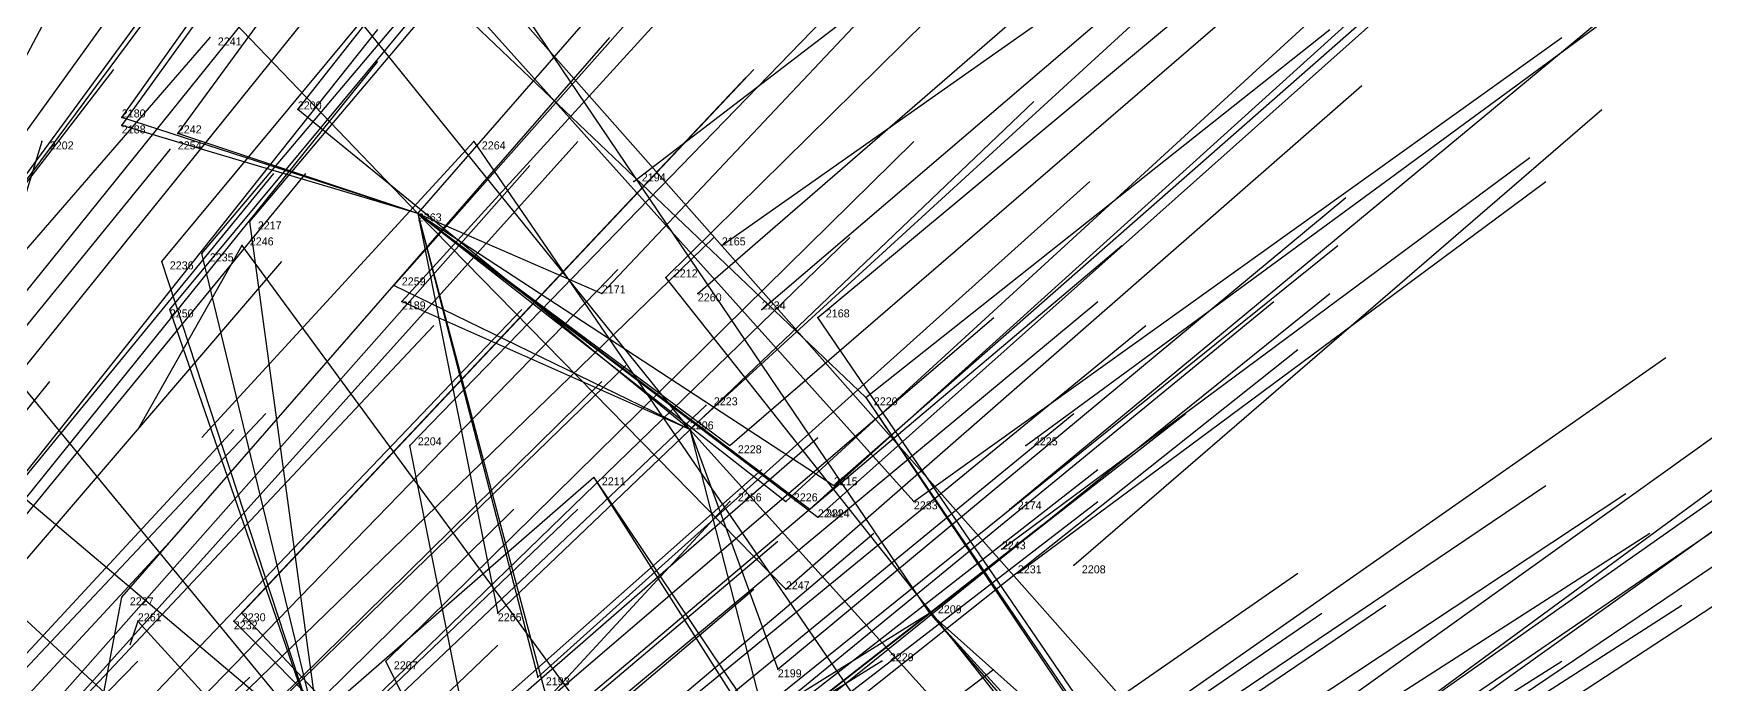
# Model space of a CAD drawing. Extents: x -0.5 to 0.59, y -0.5 to 0.58.
# Drawn here: x 0.259 to 0.468, y 0.2861 to 0.3675 of the extents above; entities that cross this region are included whole.
import ezdxf

# ---------------------------------------------------------------- set-up
doc = ezdxf.new("R2010")
doc.units = 0
for name, color, linetype in [('Clients', 3, 'CONTINUOUS'), ('Facilities', 3, 'CONTINUOUS'), ('Facilities_lines', 3, 'CONTINUOUS'), ('Normals', 1, 'CONTINUOUS'), ('Source_points', 5, 'CONTINUOUS'), ('Text', 3, 'CONTINUOUS')]:
    doc.layers.add(name, color=color, linetype=linetype)

msp = doc.modelspace()

# ---------------------------------------------------------------- linework, layer by layer
at = {"layer": 'Clients', "color": 5}
for p in [(0.292, 0.358, -1.155), (0.27, 0.357, -1.12), (0.27, 0.356, -1.117), (0.277, 0.355, -1.126), (0.286, 0.344, -1.119), (0.275, 0.339, -1.091), (0.28, 0.34, -1.102), (0.338, 0.337, -1.194), (0.304, 0.336, -1.134), (0.33, 0.335, -1.176), (0.276, 0.333, -1.081), (0.305, 0.334, -1.13), (0.357, 0.332, -1.25), (0.306, 0.316, -1.101), (0.346, 0.316, -1.171), (0.359, 0.311, -1.188), (0.353, 0.309, -1.174), (0.356, 0.308, -1.177), (0.369, 0.309, -1.203), (0.357, 0.307, -1.178), (0.27, 0.297, -1.004), (0.353, 0.298, -1.156), (0.285, 0.295, -1.025), (0.317, 0.295, -1.082), (0.272, 0.294, -1.25), (0.284, 0.294, -1.022), (0.303, 0.289, -1.046), (0.322, 0.287, -1.078), (0.352, 0.288, -1.136)]:
    msp.add_point(p, dxfattribs=at)
at = {"layer": 'Facilities', "color": 3}
for p in [(0.281, 0.367, -1.25), (0.26, 0.354, -1.25), (0.314, 0.354, -1.25), (0.276, 0.353, -1.25), (0.334, 0.349, -1.25), (0.307, 0.345, -1.153), (0.285, 0.341, -1.25), (0.345, 0.341, -1.25), (0.342, 0.335, -1.196), (0.35, 0.333, -1.208), (0.363, 0.322, -1.25), (0.343, 0.321, -1.25), (0.341, 0.318, -1.165), (0.383, 0.316, -1.243), (0.329, 0.312, -1.25), (0.346, 0.309, -1.25), (0.381, 0.308, -1.226), (0.38, 0.303, -1.25), (0.389, 0.301, -1.25), (0.382, 0.3, -1.25), (0.371, 0.295, -1.25), (0.365, 0.289, -1.25)]:
    msp.add_point(p, dxfattribs=at)
at = {"layer": 'Facilities_lines', "color": 3}
for p, q in [((0.363, 0.322, -1.25), (0.279, 0.402, -1.223)), ((0.307, 0.345, -1.153), (0.259, 0.395, -1.18)), ((0.308, 0.377, -1.25), (0.369, 0.309, -1.203)), ((0.341, 0.318, -1.165), (0.295, 0.375, -1.193)), ((0.314, 0.376, -1.224), (0.406, 0.272, -1.221)), ((0.371, 0.295, -1.25), (0.321, 0.369, -1.223)), ((0.341, 0.318, -1.165), (0.292, 0.358, -1.155)), ((0.307, 0.345, -1.153), (0.27, 0.357, -1.12)), ((0.307, 0.345, -1.153), (0.27, 0.356, -1.117)), ((0.307, 0.345, -1.153), (0.277, 0.355, -1.126)), ((0.314, 0.354, -1.25), (0.401, 0.227, -1.25)), ((0.307, 0.345, -1.153), (0.33, 0.335, -1.176)), ((0.307, 0.345, -1.153), (0.359, 0.311, -1.188)), ((0.307, 0.345, -1.153), (0.324, 0.281, -1.071)), ((0.307, 0.345, -1.153), (0.322, 0.287, -1.078)), ((0.307, 0.345, -1.153), (0.353, 0.309, -1.174)), ((0.307, 0.345, -1.153), (0.356, 0.308, -1.177)), ((0.307, 0.345, -1.153), (0.353, 0.298, -1.156)), ((0.307, 0.345, -1.153), (0.357, 0.307, -1.178)), ((0.307, 0.345, -1.153), (0.346, 0.316, -1.171)), ((0.307, 0.345, -1.153), (0.317, 0.295, -1.082)), ((0.295, 0.278, -1.012), (0.286, 0.344, -1.119)), ((0.285, 0.341, -1.25), (0.343, 0.262, -1.25)), ((0.295, 0.278, -1.012), (0.275, 0.339, -1.091)), ((0.295, 0.278, -1.012), (0.28, 0.34, -1.102)), ((0.399, 0.26, -1.192), (0.338, 0.337, -1.194)), ((0.341, 0.318, -1.165), (0.304, 0.336, -1.134)), ((0.295, 0.278, -1.012), (0.276, 0.333, -1.081)), ((0.341, 0.318, -1.165), (0.305, 0.334, -1.13)), ((0.443, 0.206, -1.22), (0.357, 0.332, -1.25)), ((0.295, 0.278, -1.012), (0.253, 0.329, -1.037)), ((0.363, 0.322, -1.25), (0.443, 0.203, -1.218)), ((0.363, 0.322, -1.25), (0.446, 0.2, -1.222)), ((0.341, 0.318, -1.165), (0.352, 0.288, -1.136)), ((0.341, 0.318, -1.165), (0.396, 0.257, -1.179)), ((0.341, 0.318, -1.165), (0.35, 0.283, -1.126)), ((0.295, 0.278, -1.012), (0.25, 0.316, -1.007)), ((0.317, 0.261, -1.028), (0.306, 0.316, -1.101)), ((0.329, 0.312, -1.25), (0.418, 0.172, -1.25)), ((0.329, 0.312, -1.25), (0.429, 0.163, -1.25)), ((0.26, 0.244, -0.892), (0.27, 0.297, -1.004)), ((0.344, 0.215, -1.25), (0.256, 0.296, -1.25)), ((0.317, 0.261, -1.028), (0.285, 0.295, -1.025)), ((0.371, 0.295, -1.25), (0.413, 0.249, -1.205)), ((0.371, 0.295, -1.25), (0.407, 0.263, -1.211)), ((0.371, 0.295, -1.25), (0.421, 0.237, -1.208)), ((0.344, 0.215, -1.25), (0.272, 0.294, -1.25)), ((0.317, 0.261, -1.028), (0.284, 0.294, -1.022)), ((0.317, 0.261, -1.028), (0.303, 0.289, -1.046))]:
    msp.add_line(p, q, dxfattribs=at)
at = {"layer": 'Normals', "color": 1}
for p, q in [((0.27, 0.357, -1.12), (0.324, 0.433, -1.083)), ((0.292, 0.358, -1.155), (0.351, 0.433, -1.125)), ((0.27, 0.356, -1.117), (0.324, 0.431, -1.079)), ((0.277, 0.355, -1.126), (0.332, 0.43, -1.089)), ((0.286, 0.344, -1.119), (0.346, 0.415, -1.082)), ((0.307, 0.345, -1.153), (0.368, 0.415, -1.118)), ((0.275, 0.339, -1.091), (0.334, 0.41, -1.053)), ((0.28, 0.34, -1.102), (0.34, 0.411, -1.064)), ((0.304, 0.336, -1.134), (0.366, 0.406, -1.097)), ((0.33, 0.335, -1.176), (0.397, 0.406, -1.155)), ((0.338, 0.337, -1.194), (0.409, 0.407, -1.18)), ((0.276, 0.333, -1.081), (0.335, 0.404, -1.043)), ((0.242, 0.328, -1.02), (0.297, 0.403, -0.982)), ((0.305, 0.334, -1.13), (0.367, 0.402, -1.092)), ((0.237, 0.326, -1.007), (0.291, 0.401, -0.969)), ((0.253, 0.329, -1.037), (0.311, 0.401, -0.999)), ((0.342, 0.335, -1.196), (0.417, 0.4, -1.19)), ((0.334, 0.349, -1.25), (0.398, 0.398, -1.31)), ((0.35, 0.333, -1.208), (0.426, 0.398, -1.206)), ((0.272, 0.391, -1.25), (0.246, 0.342, -1.167)), ((0.25, 0.316, -1.007), (0.308, 0.388, -0.969)), ((0.357, 0.332, -1.25), (0.423, 0.387, -1.302)), ((0.306, 0.316, -1.101), (0.371, 0.383, -1.063)), ((0.341, 0.318, -1.165), (0.412, 0.383, -1.138)), ((0.345, 0.341, -1.25), (0.406, 0.384, -1.317)), ((0.226, 0.306, -0.95), (0.281, 0.38, -0.912)), ((0.346, 0.316, -1.171), (0.419, 0.379, -1.147)), ((0.353, 0.309, -1.174), (0.425, 0.375, -1.152)), ((0.359, 0.311, -1.188), (0.433, 0.376, -1.173)), ((0.356, 0.308, -1.177), (0.429, 0.374, -1.16)), ((0.357, 0.307, -1.178), (0.431, 0.373, -1.163)), ((0.383, 0.316, -1.243), (0.462, 0.374, -1.265)), ((0.381, 0.308, -1.226), (0.457, 0.371, -1.243)), ((0.244, 0.295, -0.958), (0.302, 0.368, -0.92)), ((0.363, 0.322, -1.25), (0.421, 0.368, -1.317)), ((0.281, 0.367, -1.25), (0.242, 0.322, -1.17)), ((0.27, 0.297, -1.004), (0.331, 0.367, -0.967)), ((0.369, 0.309, -1.203), (0.45, 0.367, -1.207)), ((0.244, 0.292, -0.951), (0.302, 0.364, -0.913)), ((0.212, 0.289, -0.895), (0.269, 0.363, -0.859)), ((0.284, 0.294, -1.022), (0.348, 0.362, -0.986)), ((0.285, 0.295, -1.025), (0.349, 0.363, -0.989)), ((0.353, 0.298, -1.156), (0.425, 0.361, -1.127)), ((0.317, 0.295, -1.082), (0.384, 0.359, -1.045)), ((0.389, 0.301, -1.25), (0.455, 0.358, -1.299)), ((0.26, 0.354, -1.25), (0.252, 0.328, -1.154)), ((0.265, 0.285, -0.973), (0.327, 0.354, -0.936)), ((0.314, 0.354, -1.25), (0.28, 0.317, -1.163)), ((0.303, 0.289, -1.046), (0.369, 0.354, -1.01)), ((0.276, 0.353, -1.25), (0.254, 0.326, -1.156)), ((0.38, 0.303, -1.25), (0.446, 0.352, -1.307)), ((0.23, 0.278, -0.903), (0.289, 0.35, -0.866)), ((0.234, 0.278, -0.908), (0.293, 0.35, -0.871)), ((0.26, 0.282, -0.959), (0.321, 0.351, -0.921)), ((0.322, 0.287, -1.078), (0.391, 0.349, -1.041)), ((0.352, 0.288, -1.136), (0.423, 0.347, -1.099)), ((0.382, 0.3, -1.25), (0.448, 0.349, -1.307)), ((0.285, 0.341, -1.25), (0.272, 0.318, -1.154)), ((0.277, 0.277, -0.979), (0.344, 0.342, -0.942)), ((0.295, 0.278, -1.012), (0.361, 0.342, -0.975)), ((0.324, 0.281, -1.071), (0.395, 0.341, -1.035)), ((0.35, 0.283, -1.126), (0.422, 0.341, -1.088)), ((0.23, 0.269, -0.884), (0.29, 0.339, -0.846)), ((0.267, 0.271, -0.952), (0.332, 0.338, -0.914)), ((0.349, 0.277, -1.113), (0.421, 0.335, -1.076)), ((0.256, 0.266, -0.923), (0.32, 0.333, -0.885)), ((0.321, 0.275, -1.055), (0.392, 0.334, -1.018)), ((0.342, 0.275, -1.097), (0.414, 0.334, -1.06)), ((0.246, 0.264, -0.901), (0.309, 0.331, -0.863)), ((0.309, 0.272, -1.029), (0.379, 0.332, -0.992)), ((0.326, 0.272, -1.061), (0.398, 0.331, -1.023)), ((0.406, 0.272, -1.221), (0.487, 0.33, -1.227)), ((0.344, 0.27, -1.094), (0.417, 0.328, -1.057)), ((0.383, 0.271, -1.173), (0.463, 0.327, -1.152)), ((0.203, 0.252, -0.809), (0.261, 0.324, -0.772)), ((0.264, 0.259, -0.925), (0.33, 0.324, -0.887)), ((0.267, 0.262, -0.934), (0.333, 0.326, -0.897)), ((0.224, 0.252, -0.843), (0.288, 0.32, -0.807)), ((0.343, 0.321, -1.25), (0.304, 0.284, -1.166)), ((0.317, 0.261, -1.028), (0.389, 0.32, -0.99)), ((0.33, 0.263, -1.055), (0.403, 0.32, -1.017)), ((0.221, 0.25, -0.833), (0.284, 0.318, -0.796)), ((0.407, 0.263, -1.211), (0.489, 0.319, -1.21)), ((0.287, 0.256, -0.961), (0.357, 0.317, -0.924)), ((0.399, 0.26, -1.192), (0.48, 0.317, -1.178)), ((0.396, 0.257, -1.179), (0.475, 0.315, -1.163)), ((0.4, 0.256, -1.188), (0.481, 0.314, -1.176)), ((0.28, 0.251, -0.941), (0.35, 0.313, -0.904)), ((0.329, 0.312, -1.25), (0.29, 0.278, -1.164)), ((0.319, 0.256, -1.022), (0.392, 0.313, -0.985)), ((0.411, 0.258, -1.214), (0.495, 0.313, -1.214)), ((0.371, 0.259, -1.132), (0.448, 0.311, -1.095)), ((0.381, 0.259, -1.151), (0.458, 0.31, -1.114)), ((0.253, 0.243, -0.878), (0.319, 0.308, -0.839)), ((0.26, 0.244, -0.892), (0.327, 0.308, -0.854)), ((0.346, 0.309, -1.25), (0.31, 0.27, -1.165)), ((0.318, 0.252, -1.015), (0.392, 0.309, -0.978)), ((0.312, 0.249, -0.999), (0.385, 0.306, -0.961)), ((0.213, 0.236, -0.796), (0.277, 0.305, -0.76)), ((0.281, 0.244, -0.931), (0.352, 0.304, -0.893)), ((0.293, 0.245, -0.955), (0.364, 0.305, -0.919)), ((0.383, 0.255, -1.149), (0.461, 0.305, -1.112)), ((0.395, 0.251, -1.171), (0.475, 0.305, -1.146)), ((0.342, 0.248, -1.055), (0.417, 0.3, -1.016)), ((0.278, 0.238, -0.916), (0.349, 0.298, -0.879)), ((0.371, 0.295, -1.25), (0.313, 0.259, -1.177)), ((0.344, 0.243, -1.053), (0.42, 0.295, -1.014)), ((0.351, 0.244, -1.07), (0.428, 0.296, -1.032)), ((0.387, 0.246, -1.146), (0.465, 0.296, -1.109)), ((0.272, 0.294, -1.25), (0.271, 0.291, -1.15)), ((0.25, 0.227, -0.844), (0.317, 0.291, -0.805)), ((0.207, 0.223, -0.761), (0.272, 0.289, -0.724)), ((0.365, 0.289, -1.25), (0.307, 0.253, -1.177)), ((0.372, 0.24, -1.106), (0.45, 0.289, -1.069)), ((0.218, 0.223, -0.78), (0.286, 0.287, -0.744)), ((0.305, 0.232, -0.958), (0.379, 0.288, -0.921))]:
    msp.add_line(p, q, dxfattribs=at)
at = {"layer": 'Source_points', "color": 5}
for p in [(0.281, 0.367, -1.25), (0.292, 0.358, -1.155), (0.27, 0.357, -1.12), (0.27, 0.356, -1.117), (0.26, 0.354, -1.25), (0.277, 0.355, -1.126), (0.314, 0.354, -1.25), (0.276, 0.353, -1.25), (0.334, 0.349, -1.25), (0.307, 0.345, -1.153), (0.286, 0.344, -1.119), (0.285, 0.341, -1.25), (0.345, 0.341, -1.25), (0.275, 0.339, -1.091), (0.28, 0.34, -1.102), (0.338, 0.337, -1.194), (0.304, 0.336, -1.134), (0.33, 0.335, -1.176), (0.342, 0.335, -1.196), (0.276, 0.333, -1.081), (0.305, 0.334, -1.13), (0.35, 0.333, -1.208), (0.357, 0.332, -1.25), (0.363, 0.322, -1.25), (0.343, 0.321, -1.25), (0.341, 0.318, -1.165), (0.306, 0.316, -1.101), (0.346, 0.316, -1.171), (0.383, 0.316, -1.243), (0.329, 0.312, -1.25), (0.359, 0.311, -1.188), (0.346, 0.309, -1.25), (0.353, 0.309, -1.174), (0.356, 0.308, -1.177), (0.369, 0.309, -1.203), (0.381, 0.308, -1.226), (0.357, 0.307, -1.178), (0.38, 0.303, -1.25), (0.389, 0.301, -1.25), (0.382, 0.3, -1.25), (0.27, 0.297, -1.004), (0.353, 0.298, -1.156), (0.285, 0.295, -1.025), (0.317, 0.295, -1.082), (0.371, 0.295, -1.25), (0.272, 0.294, -1.25), (0.284, 0.294, -1.022), (0.303, 0.289, -1.046), (0.365, 0.289, -1.25), (0.322, 0.287, -1.078), (0.352, 0.288, -1.136)]:
    msp.add_point(p, dxfattribs=at)

# ---------------------------------------------------------------- texts
at = {"layer": 'Text', "color": 3}
for s, p in [('2241', (0.282, 0.366, -1.25)), ('2180', (0.27, 0.357, -1.12)), ('2200', (0.292, 0.358, -1.155)), ('2188', (0.27, 0.355, -1.117)), ('2242', (0.277, 0.355, -1.126)), ('2202', (0.261, 0.353, -1.25)), ('2254', (0.277, 0.353, -1.25)), ('2264', (0.315, 0.353, -1.25)), ('2194', (0.335, 0.349, -1.25)), ('2263', (0.307, 0.344, -1.153)), ('2217', (0.287, 0.343, -1.119)), ('2246', (0.286, 0.341, -1.25)), ('2165', (0.345, 0.341, -1.25)), ('2236', (0.276, 0.338, -1.091)), ('2235', (0.281, 0.339, -1.102)), ('2259', (0.305, 0.336, -1.134)), ('2212', (0.339, 0.337, -1.194)), ('2171', (0.33, 0.335, -1.176)), ('2260', (0.342, 0.334, -1.196)), ('2250', (0.276, 0.332, -1.081)), ('2189', (0.305, 0.333, -1.13)), ('2234', (0.35, 0.333, -1.208)), ('2168', (0.358, 0.332, -1.25)), ('2223', (0.344, 0.321, -1.25)), ('2220', (0.364, 0.321, -1.25)), ('2206', (0.341, 0.318, -1.165)), ('2204', (0.307, 0.316, -1.101)), ('2228', (0.347, 0.315, -1.171)), ('2225', (0.384, 0.316, -1.243)), ('2211', (0.33, 0.311, -1.25)), ('2215', (0.359, 0.311, -1.188)), ('2256', (0.347, 0.309, -1.25)), ('2226', (0.354, 0.309, -1.174)), ('2244', (0.357, 0.307, -1.177)), ('2224', (0.358, 0.307, -1.178)), ('2233', (0.369, 0.308, -1.203)), ('2174', (0.382, 0.308, -1.226)), ('2243', (0.38, 0.303, -1.25)), ('2231', (0.382, 0.3, -1.25)), ('2208', (0.39, 0.3, -1.25)), ('2247', (0.353, 0.298, -1.156)), ('2227', (0.271, 0.296, -1.004)), ('2261', (0.272, 0.294, -1.25)), ('2230', (0.285, 0.294, -1.025)), ('2265', (0.317, 0.294, -1.082)), ('2209', (0.372, 0.295, -1.25)), ('2232', (0.284, 0.293, -1.022)), ('2207', (0.304, 0.288, -1.046)), ('2229', (0.366, 0.289, -1.25)), ('2193', (0.323, 0.286, -1.078)), ('2199', (0.352, 0.287, -1.136))]:
    msp.add_text(s, height=0.001, dxfattribs=at).set_placement(p)

doc.saveas('drawing.dxf')
